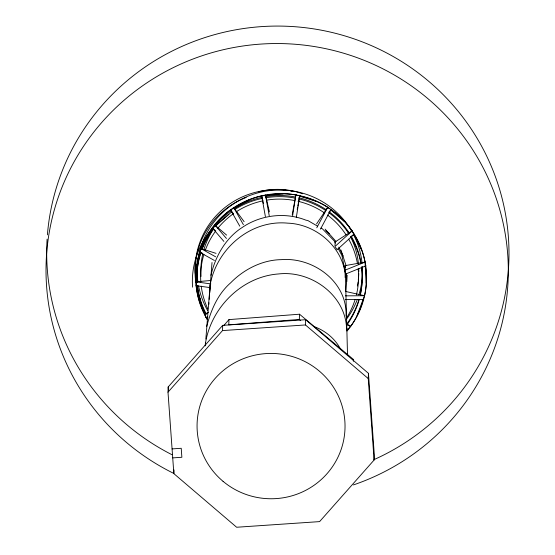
<?xml version="1.0" encoding="UTF-8"?>
<svg xmlns="http://www.w3.org/2000/svg" width="555" height="555" viewBox="0 0 555 555"><rect width="100%" height="100%" fill="white"/><g stroke="black" fill="none" stroke-linecap="round" stroke-linejoin="round"><path stroke-width="0.83" d="M167.998 392.177L168.2 386.932L222.708 325.348L305.652 319.708L368.444 373.321L374.299 454.781L374.098 460.026L319.59 521.61L236.645 527.25L173.854 473.637L167.998 392.177L222.506 330.586L222.708 325.348M173.854 473.637L173.999 469.891M228.979 319.604L228.764 324.848L299.318 319.458L300.637 320.561M299.318 319.458L299.52 314.213L228.965 319.604L223.859 325.473M374.098 460.026L368.242 378.565L305.451 324.952L305.652 319.708M344.898 270.229L345.078 265.644L365.072 262.099L365.773 265.9L345.605 274.031L344.898 270.229L365.072 262.099A82.646 81.155 2.2 0 0 354.388 234.439M353.306 360.896L353.362 359.404L299.52 314.213M368.242 378.565L368.444 373.321M204.719 314.914A82.646 81.155 2.2 0 1 196.151 285.679L196.997 264.506M205.419 345.848L205.634 342.435M205.85 339.022L210.165 284.715C216.769 248.751 250.485 219.558 287.747 223.152C316.496 224.185 343.6 247.579 345.481 276.931L347.513 354.714M208.833 304.459L208.944 302.752M209.755 292.776L210.074 288.01M345.085 277.41L345.397 272.678L341.956 255.689L338.134 248.376M205.163 345.439C209.797 308.809 241.286 276.626 278.506 273.955C311.147 270.146 346.029 295.406 346.618 329.434M209.159 299.346L209.512 294.178M209.63 292.457L210.165 284.715M210.192 286.325L212.01 262.515M346.063 316.1C347.555 281.94 313.311 256.903 281.107 259.657C262.251 259.941 243.721 269.418 230.707 282.779C217.768 293.977 210.907 310.266 206.689 326.52M347.201 275.315L345.661 291.465L364.545 295.718L363.671 299.485L345.342 299.61M292.596 215.812L295.877 194.937L299.749 195.631L296.335 217.345M292.242 214.57L295.877 194.937L298.139 195.658M297.202 209.381L297.508 207.723M297.82 206.065L299.749 195.631M210.942 275.363C215.319 256.375 225.566 238.137 242.237 227.453C260.677 214.861 285.228 211.899 306.02 220.196L307.852 220.543L317.28 225.996M195.866 282.405A82.646 81.155 2.2 0 1 199.675 252.234L200.882 248.557L216.061 253.371M357.038 315.573L364.545 295.718A82.646 81.155 2.2 0 0 365.648 265.332M214.424 260.482L199.675 252.234L200.702 250.125M201.382 248.716L208.923 233.107M316.773 227.772L327.734 207.299L331.016 209.436L320.464 229.146M316.544 223.942L327.734 207.299L329.531 208.84M328.844 212.669L331.016 209.436M346.715 328.858L348.297 329.545L350.607 326.416A82.646 81.155 2.2 0 0 363.56 299.742M192.557 287.171A82.646 81.155 2.2 0 1 212.634 228.292L215.215 225.379L226.606 235.105M346.722 330.433L350.607 326.416L346.521 323.496M331.224 209.624A82.646 81.155 2.2 0 1 352.106 230.956L334.97 246.517L335.151 241.931L352.106 230.956L354.277 234.182L337.142 249.743L335.407 247.162M223.873 241.397L212.634 228.292L228.792 214.279M232.094 211.524L217.192 224.449A82.646 81.155 2.2 0 0 215.534 226.384M201.035 248.758A82.646 81.155 2.2 0 1 230.554 209.887L233.738 207.625L244.11 221.674M351.697 235.854L354.277 234.182M239.795 226.197L230.554 209.887L249.528 199.828M207.119 319.285A82.646 81.155 2.2 0 1 206.293 317.807L204.42 314.407L208.645 312.167M198.6 298.007L206.293 317.807L207.771 317.023M204.42 314.407L207.632 313.519M206.293 317.807L207.896 317.363M233.267 207.979A82.646 81.155 2.2 0 1 261.648 195.846L265.484 194.992L269.404 211.906M365.259 265.991L365.773 265.9M265.387 216.582L261.648 195.846L283.126 193.924M210.366 287.643L196.151 285.679L195.79 281.829L210.81 280.483M196.151 285.679L197.83 285.527M222.506 330.586L305.451 324.952M172.078 448.912L181.228 448.287L181.874 457.271L172.723 457.896M345.383 295.85L364.545 295.718M195.79 281.829L210.838 283.903M363.164 299.374L363.671 299.485M299.651 196.137L316.412 201.451M199.675 252.234L202.082 252.997M346.646 324.71L350.607 326.416M313.547 326.423C324.647 330.232 334.616 338.155 340.194 348.526M320.908 228.098L322.365 228.778L334.166 240.842L335.359 243.104M200.882 248.557L215.631 256.805M347.881 329.24L348.297 329.545M330.731 209.859L344.024 221.216M325.743 230.575L329.531 233.808M212.634 228.292L215.812 231.005M325.119 229.132L335.942 241.418M215.215 225.379L226.447 238.477M230.554 209.887L231.539 211.226M232.531 212.565L233.523 213.911M233.738 207.625L243.395 224.671M352.106 230.956L353.493 233.766M353.84 234.467L361.534 250.027M338.772 247.142L343.156 256.008M340.964 250.014L346.015 265.477M261.648 195.846L263.41 203.435M345.078 265.644L345.501 267.926M265.484 194.992L269.224 215.728M353.362 359.404L353.5 361.111M168.2 386.932L168.442 390.366M365.072 262.099L366.113 283.258M346.41 273.469L346.813 281.669M172.903 472.985A231.157 226.988 2.2 0 1 103.917 120.026A231.157 226.988 2.2 0 1 469.01 144.175A231.157 226.988 2.2 0 1 353.424 484.924M47.404 234.862A231.157 226.988 2.2 0 1 256.951 26.973A231.157 226.988 2.2 0 1 501.227 195.048A231.157 226.988 2.2 0 1 374.035 459.602M172.029 454.739A231.157 226.988 2.2 0 1 47.099 239.156M258.526 191.85A72.275 70.971 2.2 0 1 294.268 191.315M295.94 191.725A72.275 70.971 2.2 0 1 302.461 193.75M200.126 299.034A80.988 79.531 2.2 0 1 196.435 285.971M195.859 282.53A80.988 79.531 2.2 0 1 246.226 197.434M197.663 288.864A80.988 79.531 2.2 0 1 197.247 287.185M195.249 273.414A80.988 79.531 2.2 0 1 287.955 190.58M290.48 190.989A80.988 79.531 2.2 0 1 292.145 191.302M197.191 261.516A79.441 78.005 2.2 0 1 197.42 259.816M358.176 268.856A78.99 77.561 2.2 0 1 356.414 294.865M355.04 299.769A78.99 77.561 2.2 0 1 346.41 318.147M207.799 308.871A78.99 77.561 2.2 0 1 201.229 286.158M200.813 281.968A78.99 77.561 2.2 0 1 203.921 254.384M205.267 250.347A78.99 77.561 2.2 0 1 215.208 231.664M217.803 228.278A78.99 77.561 2.2 0 1 233.336 213.744M236.867 211.379A78.99 77.561 2.2 0 1 263.014 200.813M266.414 200.175A78.99 77.561 2.2 0 1 294.677 200.549M298.028 201.271A78.99 77.561 2.2 0 1 324.633 213.009M327.436 215.007A78.99 77.561 2.2 0 1 346.029 234.786M348.679 239.15A78.99 77.561 2.2 0 1 357.482 263.826M362.318 266.435A82.646 81.155 2.2 0 1 358.856 294.969M357.17 299.825A82.646 81.155 2.2 0 1 346.493 319.187M207.681 310.654A82.646 81.155 2.2 0 1 198.579 285.95M197.892 281.739A82.646 81.155 2.2 0 1 253.732 194.097A82.646 81.155 2.2 0 1 351.953 231.636M353.584 234.654A82.646 81.155 2.2 0 1 362.04 263.077M361.638 266.913A82.646 81.155 2.2 0 1 360.202 294.747M358.891 299.679A82.646 81.155 2.2 0 1 347.291 323.322M206.231 313.922A82.646 81.155 2.2 0 1 197.469 285.575M197.164 282.211A82.646 81.155 2.2 0 1 200.57 252.837M201.659 249.597A82.646 81.155 2.2 0 1 212.926 228.625M215.035 225.927A82.646 81.155 2.2 0 1 231.282 210.768M234.106 208.853A82.646 81.155 2.2 0 1 261.856 197.379M265.269 196.72A82.646 81.155 2.2 0 1 295.378 197.025M298.736 197.74A82.646 81.155 2.2 0 1 326.305 209.776M329.129 211.767A82.646 81.155 2.2 0 1 349.532 233.502M351.308 236.416A82.646 81.155 2.2 0 1 361.145 263.542M358.051 281.905A78.99 77.561 2.2 0 1 357.351 286.054M201.021 276.445A78.99 77.561 2.2 0 1 202.811 253.774M203.886 249.674A78.99 77.561 2.2 0 1 213.481 228.951M215.423 226.135A78.99 77.561 2.2 0 1 217.484 223.415M347.152 230.693A78.99 77.561 2.2 0 1 348.894 233.62M350.503 236.631A78.99 77.561 2.2 0 1 358.475 264.173M358.745 268.356A78.99 77.561 2.2 0 1 358.801 271.742M358.773 273.442A78.99 77.561 2.2 0 1 358.273 280.219M361.485 267.191A82.646 81.155 2.2 0 1 360.341 295.031M359.092 299.977A82.646 81.155 2.2 0 1 347.25 324.439M205.794 314.276A82.646 81.155 2.2 0 1 197.337 285.853M197.06 282.488A82.646 81.155 2.2 0 1 201.049 252.331M202.207 249.105A82.646 81.155 2.2 0 1 213.398 229.055M234.779 209.512A82.646 81.155 2.2 0 1 262.661 198.315M266.081 197.691A82.646 81.155 2.2 0 1 295.336 198.142M298.694 198.856A82.646 81.155 2.2 0 1 325.542 210.407M329.087 212.884A82.646 81.155 2.2 0 1 349.026 233.905M350.836 236.798A82.646 81.155 2.2 0 1 360.799 262.973M347.909 329.33A82.646 81.155 2.2 0 1 346.854 330.662M210.019 231.664A82.646 81.155 2.2 0 1 230.443 209.963M330.822 209.825A82.646 81.155 2.2 0 1 352.515 231.553M234.043 207.945A82.646 81.155 2.2 0 1 262.355 195.679M265.762 194.978A82.646 81.155 2.2 0 1 295.877 194.937M353.937 234.467A82.646 81.155 2.2 0 1 365.044 261.967M204.781 314.158A82.646 81.155 2.2 0 1 196.165 285.811M207.216 319.409A82.646 81.155 2.2 0 1 205.933 317.183M197.434 262.765A82.646 81.155 2.2 0 1 199.953 252.005M365.35 266.032A82.646 81.155 2.2 0 1 364.392 296.425M299.721 196.068A82.646 81.155 2.2 0 1 328.352 207.688M363.227 299.443A82.646 81.155 2.2 0 1 350.691 326.305M348.63 329.059A82.646 81.155 2.2 0 1 347.014 331.064M265.637 195.409A82.646 81.155 2.2 0 1 296.599 195.055M299.159 195.547A82.646 81.155 2.2 0 1 327.734 207.299M223.054 481.331A73.988 72.656 2.2 0 0 343.809 439.366A73.988 72.656 2.2 0 0 246.274 357.6A73.988 72.656 2.2 0 0 223.054 481.331"/></g></svg>
